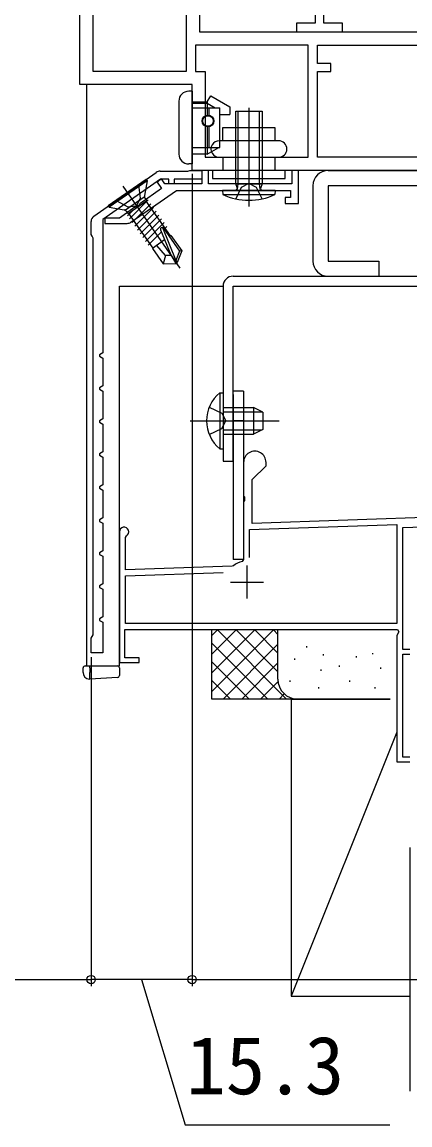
# Model space of a CAD drawing. Units: millimetres, scale not verified. Extents: x -525 to 525, y -783 to 778.
# Drawn here: x -85.8 to -27, y -156.9 to 10.1 of the extents above; entities that cross this region are included whole.
import ezdxf
from ezdxf.enums import TextEntityAlignment as Align

# ---------------------------------------------------------------- set-up
doc = ezdxf.new("R2010")
doc.units = ezdxf.units.MM
doc.header["$LTSCALE"] = 4
for name, color, linetype in [('0-2_YKK_11', 7, 'Continuous'), ('0-3_YKK_11E', 7, 'Continuous'), ('0-4_YKK_12', 2, 'Continuous'), ('0-5_YKK_13', 4, 'Continuous'), ('0-6_YKK_D', 6, 'Continuous'), ('0-8_YSS_K', 3, 'Continuous'), ('0-9_YSS_KE', 3, 'Continuous')]:
    doc.layers.add(name, color=color, linetype=linetype)
doc.styles.add('ＭＳ ゴシック', font='')
doc.styles.get('ＭＳ ゴシック').set_extended_font_data('MS Gothic')

msp = doc.modelspace()

# ---------------------------------------------------------------- linework, layer by layer
at = {"layer": '0-2_YKK_11'}
for p, q in [((-74.873, -19.282), (-65.418, -12.662)), ((-69.269, -20.2), (-62.386, -15.381))]:
    msp.add_line(p, q, dxfattribs=at)
for points in [[(2, -12.381), (-60, -12.381), (-60, 0.619), (-77, 0.619), (-77, 14.419), (-71, 18.619), (-71, 36.419)], [(-41.35, 26.205), (-41.35, 9.919), (-44.2, 9.919), (-44.2, 8.619), (-37.2, 8.619), (-37.2, 9.919), (-40.05, 9.919), (-40.05, 26.205), (-25, 23.551), (-25, 16.972)], [(-58.9, 12.46), (-58.9, 8.619), (-21.7, 8.619), (-21.7, 12.675)], [(-64.844, -12.481), (-60.665, -12.481), (-60.499, -12.431), (-60.334, -12.381), (-58.499, -12.381), (-58.499, -13.681), (-62.699, -13.681), (-62.699, -14.381), (-63.499, -14.381), (-63.499, -13.681), (-64.781, -13.681), (-73.499, -19.785), (-73.499, -39.977), (-73.999, -40.265), (-73.999, -40.496), (-73.499, -40.785), (-73.499, -44.977), (-73.999, -45.265), (-73.999, -45.496), (-73.499, -45.785), (-73.499, -49.977), (-73.999, -50.265), (-73.999, -50.496), (-73.499, -50.785), (-73.499, -54.977), (-73.999, -55.265), (-73.999, -55.496), (-73.499, -55.785), (-73.499, -59.977), (-73.999, -60.265), (-73.999, -60.496), (-73.499, -60.785), (-73.499, -64.977), (-73.999, -65.265), (-73.999, -65.496), (-73.499, -65.785), (-73.499, -69.977), (-73.999, -70.265), (-73.999, -70.496), (-73.499, -70.785)], [(-62.386, -15.381), (-45.099, -15.381), (-45.099, -16.481), (-45.899, -16.481), (-45.899, -17.381), (-43.899, -17.381), (-43.899, -12.381), (-44.899, -12.381), (-44.899, -14.381), (-57.499, -14.381), (-57.499, -12.381), (-58.499, -12.381), (-58.499, -14.381), (-64.142, -14.381), (-64.643, -13.665), (-65.298, -14.124), (-64.61, -15.107), (-67.921, -17.425), (-68.002, -17.629), (-68.453, -17.944), (-68.672, -17.951), (-70.999, -19.581), (-73.199, -19.581), (-73.199, -20.381), (-69.842, -20.381)], [(-74.999, -82.661), (-74.999, -22.601), (-75.149, -22.341), (-75.299, -22.081), (-75.299, -20.101)], [(-73.499, -70.785), (-73.499, -74.977), (-73.999, -75.265), (-73.999, -75.496), (-73.499, -75.785), (-73.499, -79.977), (-73.999, -80.265), (-73.999, -80.496), (-73.499, -80.785), (-73.499, -85.381), (-75.299, -85.381), (-75.299, -83.181), (-75.149, -82.921), (-74.999, -82.661)]]:
    msp.add_lwpolyline(points, dxfattribs=at)
for points in [[(-60.9, 2.619), (-75, 2.619), (-75, 13.378), (-71.539, 15.801), (-71, 15.521), (-71, 13.619), (-69.3, 13.619), (-69.3, 16.619), (-65.8, 16.619), (-65.8, 13.619), (-64.1, 13.619), (-64.1, 16.619), (-60.9, 16.619)], [(-42.4, 6.619), (-59.5, 6.619), (-59.5, 2.619), (-58, 2.619), (-58, -10.381), (-42.4, -10.381)], [(-21.7, -10.381), (-41, -10.381), (-41, 2.619), (-39, 2.619), (-39, 3.819), (-41, 3.819), (-41, 6.619), (-21.7, 6.619), (-21.7, 3.819), (-23.7, 3.819), (-23.7, 2.619), (-21.7, 2.619)]]:
    msp.add_lwpolyline(points, close=True, dxfattribs=at)
for centre, start, end in [((-64.844, -13.481), 89.99999, 124.99998), ((-74.299, -20.101), 124.99998, 179.99997), ((-69.842, -19.381), 270.00002, 305.00001)]:
    msp.add_arc(centre, 1, start, end, dxfattribs=at)
at = {"layer": '0-3_YKK_11E'}
for p, q in [((-51.7, -72.181), (-51.7, -77.181)), ((-54.2, -74.681), (-49.2, -74.681))]:
    msp.add_line(p, q, dxfattribs=at)
for points in [[(-52.2, -56.581), (-52.2, -61.623), (-52.08, -61.806), (-52.08, -62.356), (-52.2, -62.539), (-52.2, -71.274), (-52.432, -71.566)], [(-21.93, -64.824), (-50.9, -65.836), (-50.9, -59.181), (-48.8, -57.081), (-48.8, -56.581)], [(-51.3, -70.981), (-51.3, -66.75), (-29, -65.971), (-29, -80.981), (-70.1, -80.981), (-70.1, -73.75), (-55.294, -73.233)], [(-27, -84.881), (-28.1, -84.881), (-28.1, -66.44), (-20.441, -66.173)], [(-71, -67.081), (-71, -86.881), (-68, -86.881), (-68, -86.181), (-70.2, -86.181), (-70.2, -81.881)], [(-53.741, -72.216), (-53.921, -72.284), (-70.1, -72.849), (-70.1, -67.947), (-69.95, -67.687)], [(-70.2, -81.881), (-28.873, -81.881), (-28.677, -82.221), (-29, -82.781), (-29, -101.881), (-27, -101.881)], [(-27, -101.181), (-28.1, -101.181), (-28.1, -85.581), (-27, -85.581)]]:
    msp.add_lwpolyline(points, dxfattribs=at)
for centre, radius, start, end in [((-50.5, -56.581), 1.7, 359.99999, 180.00001), ((-70.3, -67.081), 0.7, 300, 179.99999), ((-51.7, -74.681), 3.2, 103.21298, 129.61476)]:
    msp.add_arc(centre, radius, start, end, dxfattribs=at)
at = {"layer": '0-4_YKK_12'}
msp.add_line((-60, -15.385), (-60, -29.881), dxfattribs=at)
msp.add_lwpolyline([(-76, 0.619), (-76, -87.385), (-71, -87.385), (-71, -29.881), (-55.3, -29.881)], dxfattribs=at)
at = {"layer": '0-5_YKK_13'}
for p, q in [((-60, -0.381), (-60.5, -0.381)), ((-60, -0.381), (-60, -9.881)), ((-57.7, -1.981), (-57.181, -1.081)), ((-57.181, -1.081), (-54.297, -2.746)), ((-62, -1.881), (-62, -3.731)), ((-60, -1.981), (-57.7, -1.981)), ((-60, -2.181), (-57.7, -2.181)), ((-60, -2.881), (-55.797, -2.881)), ((-57.7, -1.981), (-57.7, -4.088)), ((-57.7, -2.181), (-56.488, -2.881)), ((-57.47, -2.881), (-57.47, -3.99)), ((-55.797, -8.881), (-55.797, -2.881)), ((-54.297, -2.746), (-54.297, -3.881)), ((-51.399, -2.868), (-51.399, -17.806)), ((-62, -3.781), (-62, -9.931)), ((-55.797, -3.881), (-54.297, -3.881)), ((-57.7, -5.674), (-57.7, -9.881)), ((-57.47, -5.772), (-57.47, -8.881)), ((-46.899, -7.881), (-55.899, -7.881)), ((-57.7, -9.881), (-60.021, -9.881)), ((-60, -8.881), (-55.797, -8.881)), ((-60, -9.881), (-60, -11.381)), ((-57.7, -9.881), (-55.968, -8.881)), ((-60, -11.381), (-60.5, -11.381)), ((-55.899, -10.381), (-46.899, -10.381)), ((-55.349, -10.381), (-55.349, -12.381)), ((-47.449, -10.381), (-47.449, -12.381)), ((-66.954, -13.737), (-72.688, -17.752)), ((-66.822, -13.926), (-72.556, -17.941)), ((-70.51, -14.751), (-61.833, -27.143)), ((-66.822, -13.926), (-67.22, -16.187)), ((-66.954, -13.737), (-66.822, -13.926)), ((-53.399, -14.381), (-49.399, -14.381)), ((-41.7, -14.681), (-41.7, -26.081)), ((-39.4, -14.681), (-39.4, -26.081)), ((-67.256, -16.391), (-70.091, -18.375)), ((-67.138, -16.56), (-66.855, -16.964)), ((-47.399, -15.381), (-47.456, -16.024)), ((-72.688, -17.752), (-72.556, -17.941)), ((-72.556, -17.941), (-70.295, -18.339)), ((-66.855, -16.964), (-69.689, -18.949)), ((-66.644, -16.832), (-69.484, -19.675)), ((-66.242, -17.405), (-69.083, -20.249)), ((-65.841, -17.978), (-68.681, -20.822)), ((-63.291, -22.273), (-66.957, -17.036)), ((-69.972, -18.545), (-69.689, -18.949)), ((-69.786, -19.245), (-69.026, -18.484)), ((-65.912, -24.117), (-69.583, -18.874)), ((-65.439, -18.552), (-68.28, -21.396)), ((-65.038, -19.125), (-67.878, -21.969)), ((-64.636, -19.699), (-67.477, -22.542)), ((-64.235, -20.272), (-67.075, -23.116)), ((-64.653, -21.666), (-66.674, -23.689)), ((-64.778, -21.352), (-63.228, -25.151)), ((-64.482, -21.019), (-62.449, -26.003)), ((-64.344, -21.116), (-61.909, -24.595)), ((-63.833, -20.846), (-64.249, -21.261)), ((-64.155, -22.887), (-65.994, -24.174)), ((-63.209, -22.215), (-63.454, -22.387)), ((-63.209, -22.215), (-61.571, -24.554)), ((-65.994, -24.174), (-64.356, -26.512)), ((-64.027, -25.239), (-65.338, -23.715)), ((-61.909, -24.595), (-62.449, -26.003)), ((-61.571, -24.554), (-62.241, -26.299)), ((-61.571, -24.554), (-61.909, -24.595)), ((-64.027, -25.239), (-64.356, -26.512)), ((-64.356, -26.512), (-62.487, -26.48)), ((-63.167, -25.248), (-64.027, -25.239)), ((-63.228, -25.16), (-62.487, -26.48)), ((-63.228, -25.16), (-62.364, -26.394)), ((-62.241, -26.308), (-62.487, -26.48)), ((-62.487, -26.48), (-62.241, -26.308)), ((-62.449, -26.011), (-62.241, -26.308)), ((-53.8, -28.381), (44.7, -28.381)), ((-39.4, -28.381), (-31.7, -28.381)), ((-55.3, -29.881), (-55.3, -56.381)), ((-53.8, -56.381), (-53.8, -29.881)), ((-53.8, -29.881), (44.7, -29.881)), ((-55.809, -46.024), (-55.3, -46.024)), ((-55.3, -46.024), (-55.3, -54.524)), ((-52.2, -45.774), (-53.8, -45.774)), ((-53.8, -46.274), (-53.8, -71.274)), ((-52.2, -45.774), (-52.2, -71.274)), ((-49.3, -48.974), (-50.7, -48.274)), ((-55.3, -48.928), (-49.392, -48.928)), ((-49.3, -48.974), (-49.3, -51.574)), ((-60.3, -50.274), (-46.8, -50.274)), ((-55.3, -51.619), (-49.392, -51.619)), ((-52.2, -50.274), (-53.8, -50.274)), ((-49.3, -51.574), (-50.7, -52.274)), ((-55.3, -52.274), (-50.7, -52.274)), ((-55.3, -56.381), (-53.8, -56.381)), ((-52.2, -71.274), (-53.8, -71.274)), ((-76.5, -88.343), (-76.5, -87.685)), ((-76.5, -88.383), (-76.5, -88.343)), ((-76.2, -87.385), (-75.5, -87.385)), ((-75.5, -87.685), (-75.5, -87.385)), ((-75.5, -87.385), (-71.3, -87.385)), ((-75.5, -87.685), (-75.5, -88.387)), ((-75.5, -89.385), (-75.5, -88.387)), ((-75.5, -89.385), (-75.561, -89.381)), ((-71.282, -89.127), (-75.5, -89.385))]:
    msp.add_line(p, q, dxfattribs=at)
for points in [[(-53.329, -15.381), (-53.141, -15.114), (-53.399, -14.381), (-53.399, -3.381), (-49.399, -3.381), (-49.399, -14.381), (-49.658, -15.114), (-49.469, -15.381)], [(-53.131, -15.207), (-53.02, -14.381), (-53.02, -3.381)], [(-49.668, -15.207), (-49.778, -14.381), (-49.778, -3.381)], [(-55.349, -7.881), (-55.349, -5.881), (-47.449, -5.881), (-47.449, -7.881)], [(-39.4, -12.381), (15.3, -12.381), (15.3, -14.681), (-39.4, -14.681)], [(-39.4, -12.381), (15.3, -12.381), (15.3, -14.681), (-39.4, -14.681)], [(-68.141, -14.569), (-67.842, -16.575), (-68.43, -17.73)], [(-49.399, -16.668), (-50.254, -14.938), (-51.399, -14.329), (-52.544, -14.938), (-53.399, -16.668)], [(-47.399, -15.381), (-55.399, -15.381), (-55.343, -16.024), (-47.456, -16.024)], [(-71.5, -16.92), (-69.718, -17.888), (-68.43, -17.73)], [(-39.4, -26.081), (-31.7, -26.081), (-31.7, -28.381)], [(-55.809, -46.024), (-55.809, -54.524), (-55.3, -54.524)], [(-57.396, -48.199), (-55.49, -49.129), (-54.881, -50.274)], [(-55.3, -48.274), (-50.7, -48.274), (-50.7, -52.274)], [(-57.396, -52.349), (-55.49, -51.419), (-54.881, -50.274)], [(-71, -87.685), (-71, -88.129), (-71, -88.827)]]:
    msp.add_lwpolyline(points, dxfattribs=at)
msp.add_lwpolyline([(-56.899, -13.581), (-45.899, -13.581), (-45.899, -12.381), (-56.899, -12.381)], close=True, dxfattribs=at)
for radius in [0.9, 0.8]:
    msp.add_circle((-57.597, -4.881), radius, dxfattribs=at)
for centre, radius, start, end in [((-60.5, -1.881), 1.5, 90, 180), ((-55.899, -9.131), 1.25, 90, 270.00002), ((-46.899, -9.131), 1.25, 270.00002, 90), ((-60.5, -9.881), 1.5, 180, 270), ((-39.4, -14.681), 2.3, 90, 180), ((-66.728, -16.274), 0.5, 170, 215), ((-51.399, -7.381), 9.5, 245.47225, 294.52775), ((-70.381, -18.832), 0.5, 35, 80), ((-64.548, -21.267), 0.248, 35, 202.19096), ((-39.4, -26.081), 2.3, 180, 270), ((-53.8, -29.881), 1.5, 90, 180), ((-52.269, -50.274), 5.531, 129.79413, 230.20587), ((-76.2, -87.685), 0.3, 90, 180), ((-75.5, -88.383), 1, 180, 266.5), ((-71.3, -87.685), 0.3, 0, 90), ((-71.3, -88.827), 0.3, 273.5, 0)]:
    msp.add_arc(centre, radius, start, end, dxfattribs=at)
msp.add_ellipse((-71.3, -87.885), major_axis=(0, 0.5), ratio=0.005236, start_param=6.2744587, end_param=6.2831853, dxfattribs=at)
at = {"layer": '0-6_YKK_D'}
for p, q in [((-60, -12.881), (-60, -135.881)), ((-60, -12.881), (-60, -135.881)), ((-75.299, -86.081), (-75.299, -135.881)), ((-75.299, -86.081), (-75.299, -135.881)), ((-150, -134.881), (-75.299, -134.881)), ((-60, -134.881), (-75.299, -134.881)), ((-60, -134.881), (32, -134.881))]:
    msp.add_line(p, q, dxfattribs=at)
msp.add_lwpolyline([(-67.65, -134.881), (-61.05, -156.881), (-30.05, -156.881)], dxfattribs=at)
for centre in [(-75.299, -134.881), (-75.299, -134.881), (-60, -134.881), (-60, -134.881)]:
    msp.add_circle(centre, 0.637, dxfattribs=at)
at = {"layer": '0-8_YSS_K'}
for p, q in [((-57, -92.409), (-57, -81.881)), ((-57, -88.438), (-50.443, -81.881)), ((-57, -85.61), (-53.272, -81.881)), ((-57, -82.781), (-56.1, -81.881)), ((-57, -91.266), (-47.652, -81.919)), ((-56.214, -81.881), (-45.687, -92.408)), ((-53.386, -81.881), (-47, -88.266)), ((-50.557, -81.881), (-47, -85.438)), ((-47.689, -81.92), (-47, -82.609)), ((-47, -89.408), (-47, -81.884)), ((-57, -83.923), (-48.515, -92.408)), ((-55.314, -92.408), (-47, -84.095)), ((-42.674, -84.409), (-42.674, -84.609)), ((-57, -86.752), (-51.343, -92.409)), ((-44.505, -86.265), (-44.505, -86.465)), ((-40.165, -85.598), (-40.165, -85.798)), ((-35.158, -85.932), (-35.158, -86.131)), ((-32.652, -85.429), (-32.652, -85.629)), ((-52.486, -92.408), (-47, -86.923)), ((-40.499, -87.934), (-40.499, -88.134)), ((-37.706, -87.331), (-37.706, -87.531)), ((-31.486, -87.601), (-31.486, -87.801)), ((-57, -89.58), (-54.172, -92.409)), ((-49.657, -92.408), (-46.983, -89.734)), ((-45.172, -89.603), (-45.172, -89.803)), ((-36.16, -89.603), (-36.16, -89.803)), ((-46.829, -92.408), (-46.034, -91.614)), ((-40.833, -90.605), (-40.833, -90.805)), ((-32.318, -90.605), (-32.318, -90.805)), ((-44, -92.408), (-57, -92.408)), ((-45, -92.408), (-30, -92.408)), ((-45, -92.408), (-45, -137.408)), ((-29, -97.408), (-45, -137.408)), ((-27.002, -114.881), (-27.002, -151.787)), ((-45, -137.408), (-27.002, -137.408))]:
    msp.add_line(p, q, dxfattribs=at)
msp.add_lwpolyline([(-45, -92.408), (-30, -92.408), (-44, -92.408)], dxfattribs=at)
msp.add_arc((-44, -89.408), 3, 180, 270, dxfattribs=at)
at = {"layer": '0-9_YSS_KE'}
msp.add_line((-45, -92.408), (-57, -92.408), dxfattribs=at)

# ---------------------------------------------------------------- texts
at = {"layer": '0-6_YKK_D', "style": 'ＭＳ ゴシック'}
msp.add_text('15.3', height=8.798, dxfattribs=at).set_placement((-60.891, -154.881), align=Align.BOTTOM_LEFT)

doc.saveas('drawing.dxf')
